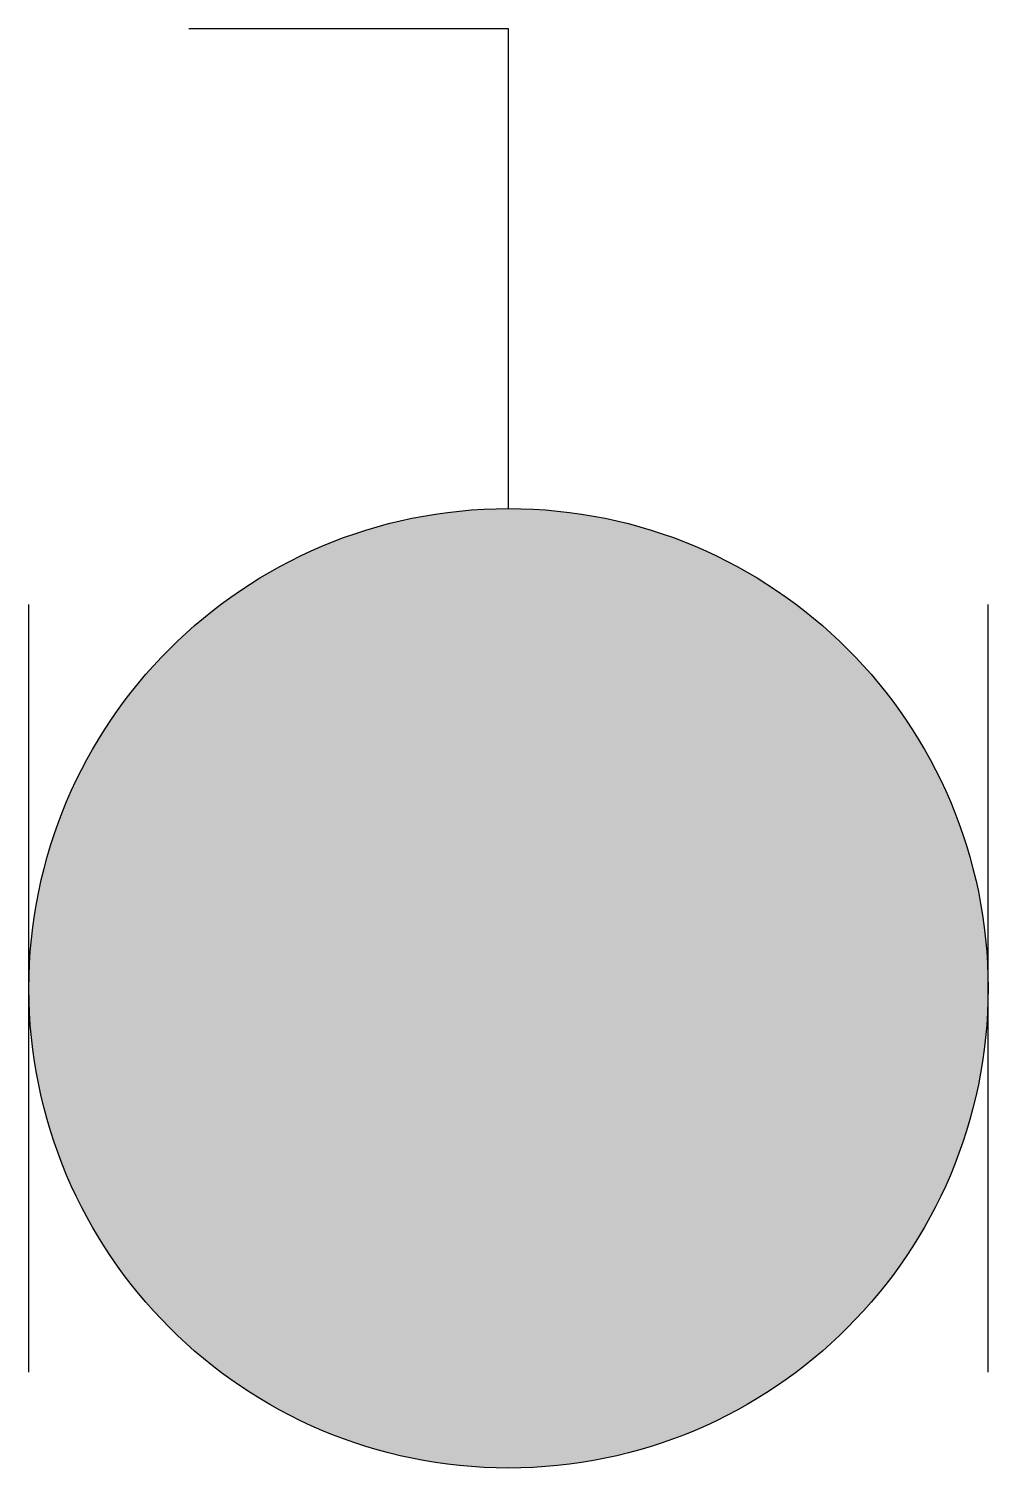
# Model space of a CAD drawing. Header units: millimetres. Extents: x -10153.896 to -10153.708, y 52.587 to 52.869.
import ezdxf

# ---------------------------------------------------------------- set-up
doc = ezdxf.new("R2010")
doc.units = ezdxf.units.MM
doc.header["$LTSCALE"] = 10
doc.layers.add('tub_bloqueios', color=2, linetype='Continuous')

msp = doc.modelspace()

# ---------------------------------------------------------------- hatches: boundary and pattern name
at = {"layer": 'tub_bloqueios'}
h = msp.add_hatch(color=1, dxfattribs=at)
edge = h.paths.add_edge_path()
edge.add_arc((-10153.80189, 52.68123), 0.09375, 0, 360)

# ---------------------------------------------------------------- linework, layer by layer
for p, q in [((-10153.80189, 52.86873), (-10153.86439, 52.86873)), ((-10153.80189, 52.77498), (-10153.80189, 52.86873)), ((-10153.89564, 52.60623), (-10153.89564, 52.75623)), ((-10153.70814, 52.60623), (-10153.70814, 52.75623))]:
    msp.add_line(p, q, dxfattribs=at)
msp.add_circle((-10153.80189, 52.68123), 0.09375, dxfattribs=at)

doc.saveas('drawing.dxf')
